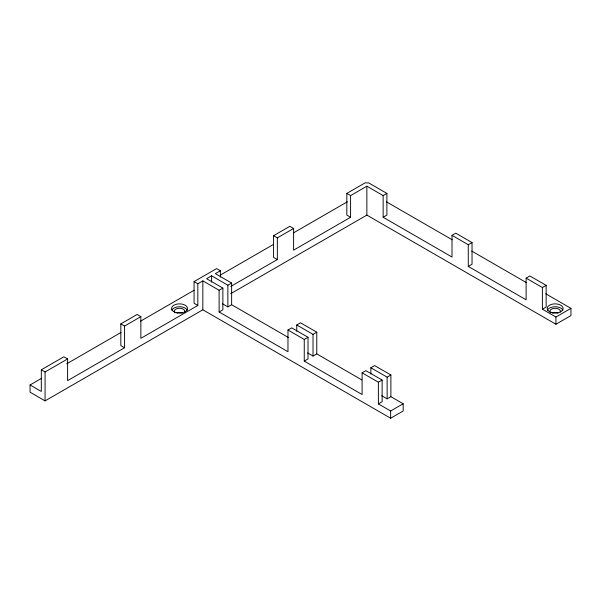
<?xml version="1.0" encoding="UTF-8"?>
<svg xmlns="http://www.w3.org/2000/svg" width="601" height="601" viewBox="0 0 601 601"><rect width="100%" height="100%" fill="white"/><g stroke="black" fill="none" stroke-linecap="round" stroke-linejoin="round"><path stroke-width="0.9" d="M381.71 395.713L387.134 398.846L390.89 396.675L403.173 403.767L403.173 410.994L390.65 418.228L202.838 309.793L45.075 400.875L30.05 392.205L30.05 384.971L41.319 391.476L41.319 369.795L63.856 356.784L67.612 358.947L67.612 380.636L124.58 347.746L124.58 326.058L140.859 316.659L140.859 338.348L197.827 305.458L197.827 283.77L202.838 280.877L219.117 290.275L222.873 288.104L222.873 309.793L219.117 311.964L219.117 290.275M124.58 347.746L120.824 345.575L120.824 323.886L137.103 314.488L140.859 316.659M197.827 305.458L194.07 303.287L194.07 281.599L216.608 268.587L220.364 270.758L220.364 277.084M293.611 228.47L277.339 237.868L277.339 259.549L273.583 257.386L273.583 235.697L289.855 226.299L293.611 228.47L293.611 250.151L350.586 217.261L350.586 195.58L366.858 186.182L383.137 195.58L386.894 193.409L386.894 215.098L383.137 217.261L383.137 195.58M350.586 217.261L346.83 215.098L346.83 193.409L365.243 182.772A7.971 4.598 0 0 0 368.646 182.869L386.894 193.409M41.319 369.795L45.075 371.959L67.612 358.947M288.345 337.477L231.633 304.73L231.633 283.048L227.877 285.212L211.605 275.814L206.594 278.706L222.873 288.104M220.364 270.758L215.361 273.65L231.633 283.048M30.05 384.971L41.431 378.397M66.643 363.845L121.132 332.391M140.649 321.122L194.07 290.275M220.642 274.935L273.44 244.449M293.754 232.73L347.363 201.771M230.799 286.422L277.339 259.549M230.754 293.679L366.858 215.098L555.925 324.247L570.95 315.578L570.95 308.351L545.746 293.791M222.453 303.768L227.877 306.901L231.633 304.73M287.977 330.032L291.733 327.868L308.012 337.259L308.012 358.947L304.256 361.118L304.256 339.43L287.977 330.032L287.977 351.72L219.117 311.964M296.744 331.301L296.744 324.976L300.5 322.805L316.78 332.203L316.78 353.891L361.764 379.862M452.005 235.337L455.761 233.165L472.033 242.564L472.033 264.252L468.277 266.423L468.277 244.735L452.005 235.337L452.005 257.025L383.137 217.261M304.256 339.43L308.012 337.259M296.744 324.976L313.023 334.374L316.78 332.203M468.277 244.735L472.033 242.564M307.592 352.922L313.023 356.055L316.78 353.891M362.095 372.823L365.851 370.652L382.131 380.05L382.131 401.738L378.375 403.91L378.375 382.221L362.095 372.823L362.095 394.511L304.256 361.118M370.862 374.085L370.862 367.759L374.618 365.596L390.89 374.994L390.89 396.675M526.115 278.128L529.872 275.957L546.151 285.355L546.151 307.043L542.395 309.207L542.395 287.526L526.115 278.128L526.115 299.809L468.277 266.423M378.375 382.221L382.131 380.05M370.862 367.759L387.134 377.158L390.89 374.994M542.395 287.526L546.151 285.355M378.375 403.91L390.65 410.994L403.173 403.767M542.395 309.207L555.925 317.02L570.95 308.351M386.375 201.786L452.237 239.807M471.747 251.075L526.228 282.53M346.83 193.409L350.586 195.58M273.583 235.697L277.339 237.868M194.07 281.599L197.827 283.77M120.824 323.886L124.58 326.058M555.925 317.02L555.925 324.247M390.65 410.994L390.65 418.228M387.134 377.158L387.134 398.846M366.858 186.182L366.858 215.098M313.023 334.374L313.023 356.055M227.877 285.212L227.877 306.901M211.605 275.814L211.605 282.139M202.838 280.877L202.838 309.793M45.075 371.959L45.075 400.875M552.544 313.008A5.311 3.065 0 0 1 557.968 313.083M176.919 313.008A5.311 3.065 0 0 1 182.343 313.083M547.421 310.199A7.971 4.598 0 0 1 555.196 306.743A7.971 4.598 0 0 1 562.889 310.266M550.508 312.843A5.311 3.065 0 0 1 554.46 308.305A5.311 3.065 0 0 1 560.282 312.107M171.796 310.199A7.971 4.598 0 0 1 179.571 306.743A7.971 4.598 0 0 1 187.264 310.266M174.883 312.843A5.311 3.065 0 0 1 178.835 308.305A5.311 3.065 0 0 1 184.657 312.107M550.817 312.317A7.971 4.598 0 0 0 563.099 308.681A7.971 4.598 0 0 0 551.508 304.361A7.971 4.598 0 0 0 550.817 312.317M175.191 312.317A7.971 4.598 0 0 0 187.474 308.681A7.971 4.598 0 0 0 175.883 304.361A7.971 4.598 0 0 0 175.191 312.317"/></g></svg>
